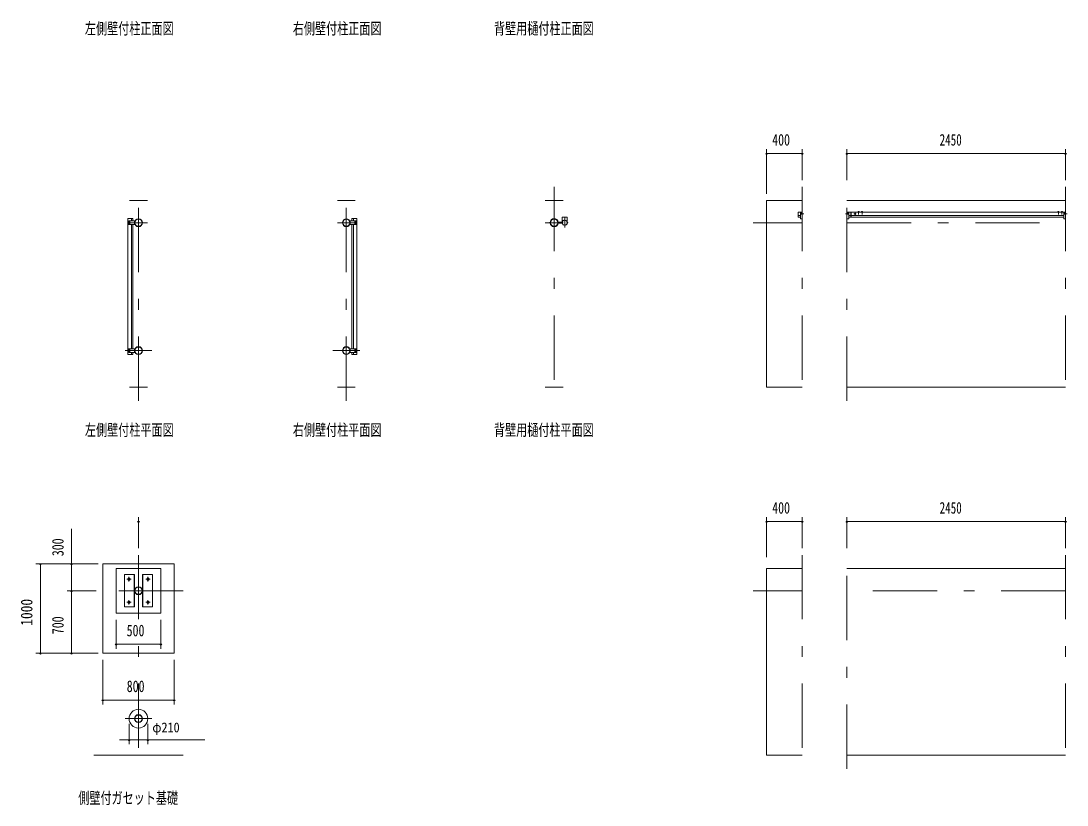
# Model space of a CAD drawing. Units: millimetres, scale not verified. Extents: x -27013 to 27023, y -10500 to 10500.
# Drawn here: x -27013 to -15287, y -8113 to 676 of the extents above; entities that cross this region are included whole.
import ezdxf
from ezdxf.enums import TextEntityAlignment as Align

# ---------------------------------------------------------------- set-up
doc = ezdxf.new("R2010")
doc.units = ezdxf.units.MM
doc.header["$LTSCALE"] = 60
doc.linetypes.add('USER3', pattern=[24, 12, -5, 2, -5])
for name, color, linetype, lineweight in [('0-2_1-05BOLD', 7, 'Continuous', 18), ('0-3_1-25CENTER', 3, 'USER3', 18), ('0-5_1-55DIM', 3, 'Continuous', 18)]:
    doc.layers.add(name, color=color, linetype=linetype, lineweight=lineweight)
doc.styles.add('ＭＳ ゴシック', font='')
doc.styles.get('ＭＳ ゴシック').set_extended_font_data('MS Gothic')

msp = doc.modelspace()

# ---------------------------------------------------------------- linework, layer by layer
at = {"layer": '0-2_1-05BOLD'}
for p, q in [((-25595.01, -1335.33), (-25795, -1335.33)), ((-23265.27, -1335.33), (-23465.27, -1335.33)), ((-21135.54, -1335.33), (-20935.54, -1335.33)), ((-15304.09, -1335.33), (-17754.09, -1335.33)), ((-20945.04, -1575.81), (-20945.04, -1523.38)), ((-18274.09, -1505.78), (-18299.09, -1505.78)), ((-18274.09, -1540.78), (-18274.09, -1480.28)), ((-18269.09, -1475.28), (-18254.09, -1475.28)), ((-18262.59, -1481.78), (-18258.89, -1481.78)), ((-18258.89, -1489.78), (-18262.59, -1489.78)), ((-17754.09, -1475.28), (-17739.08, -1475.28)), ((-15304.09, -1465.78), (-17749.8, -1465.78)), ((-17749.28, -1481.78), (-17745.58, -1481.78)), ((-17745.58, -1489.78), (-17749.28, -1489.78)), ((-17734.09, -1505.78), (-15324.08, -1505.78)), ((-17734.09, -1523.38), (-15324.08, -1523.38)), ((-17709.09, -1465.78), (-17709.09, -1523.38)), ((-17708.09, -1467.38), (-17709.09, -1467.38)), ((-17709.09, -1502.38), (-17708.09, -1502.38)), ((-17708.09, -1523.38), (-17708.09, -1465.78)), ((-17626.47, -1464.18), (-17626.47, -1460.68)), ((-17620.7, -1460.68), (-17620.7, -1464.18)), ((-17589.84, -1464.18), (-17589.84, -1465.78)), ((-17586.47, -1464.18), (-17586.47, -1460.68)), ((-17580.7, -1460.68), (-17580.7, -1464.18)), ((-15386.47, -1464.18), (-15386.47, -1460.68)), ((-15380.7, -1460.68), (-15380.7, -1464.18)), ((-15349.83, -1464.18), (-15349.83, -1465.78)), ((-15346.47, -1464.18), (-15346.47, -1460.68)), ((-15340.7, -1460.68), (-15340.7, -1464.18)), ((-15324.08, -1540.78), (-15324.08, -1480.28)), ((-15319.08, -1475.28), (-15304.09, -1475.28)), ((-15312.59, -1481.78), (-15308.88, -1481.78)), ((-15308.88, -1489.78), (-15312.59, -1489.78)), ((-25805.06, -1600.33), (-25805.06, -1570.33)), ((-25739.56, -1605.33), (-25800.06, -1605.33)), ((-25798.56, -1580.53), (-25798.56, -1576.83)), ((-25798.56, -1590.13), (-25798.56, -1593.83)), ((-25790.56, -1576.83), (-25790.56, -1580.53)), ((-25790.56, -1593.83), (-25790.56, -1590.13)), ((-25774.56, -1540.33), (-25774.56, -1565.33)), ((-25774.56, -2999.33), (-25774.56, -1605.33)), ((-25756.96, -1605.33), (-25756.96, -2999.33)), ((-23320.72, -1605.33), (-23260.22, -1605.33)), ((-23303.32, -1565.33), (-23303.32, -1540.33)), ((-23303.32, -1605.33), (-23303.32, -2999.33)), ((-23285.72, -1565.33), (-23285.72, -1540.33)), ((-23285.72, -2999.33), (-23285.72, -1605.33)), ((-23269.72, -1576.83), (-23269.72, -1580.53)), ((-23269.72, -1593.83), (-23269.72, -1590.13)), ((-23261.72, -1580.53), (-23261.72, -1576.83)), ((-23261.72, -1590.13), (-23261.72, -1593.83)), ((-23255.22, -1600.33), (-23255.22, -1570.33)), ((-20991.09, -1582.33), (-20944.88, -1582.33)), ((-20944.88, -1588.33), (-20991.09, -1588.33)), ((-20946.27, -1580.72), (-20989.62, -1580.72)), ((-20989.62, -1589.93), (-20946.27, -1589.93)), ((-18274.09, -1540.78), (-18254.09, -1540.78)), ((-15324.08, -1540.78), (-15304.09, -1540.78)), ((-25805.06, -3034.33), (-25805.06, -3004.33)), ((-25739.56, -3039.33), (-25800.06, -3039.33)), ((-25798.56, -3014.53), (-25798.56, -3010.83)), ((-25798.56, -3024.13), (-25798.56, -3027.83)), ((-25790.56, -3010.83), (-25790.56, -3014.53)), ((-25790.56, -3027.83), (-25790.56, -3024.13)), ((-25774.56, -3039.33), (-25774.56, -3064.33)), ((-23260.22, -2999.33), (-23320.72, -2999.33)), ((-23285.72, -3039.33), (-23285.72, -3064.33)), ((-23269.72, -3010.83), (-23269.72, -3014.53)), ((-23269.72, -3027.83), (-23269.72, -3024.13)), ((-23261.72, -3014.53), (-23261.72, -3010.83)), ((-23261.72, -3024.13), (-23261.72, -3027.83)), ((-23255.22, -3034.33), (-23255.22, -3004.33)), ((-25795, -3430.33), (-25595.01, -3430.33)), ((-23265.27, -3430.33), (-23465.27, -3430.33)), ((-20935.54, -3430.33), (-21135.54, -3430.33)), ((-15304.09, -3430.33), (-17754.09, -3430.33)), ((-25445.01, -5460.33), (-25945.01, -5460.33)), ((-17754.09, -5460.33), (-15304.09, -5460.33)), ((-25744.05, -5890.33), (-25744.05, -5530.33)), ((-25645.96, -5530.33), (-25645.96, -5890.33)), ((-26195, -7555.33), (-25195, -7555.33)), ((-15304.09, -7555.33), (-17754.09, -7555.33))]:
    msp.add_line(p, q, dxfattribs=at)
for points in [[(-18254.09, -3430.33), (-18654.09, -3430.33), (-18654.09, -1335.33), (-18254.09, -1335.33)], [(-20945.04, -1523.38), (-20890.04, -1523.38), (-20890.04, -1575.81)], [(-18254.09, -1465.78), (-18299.09, -1465.78), (-18299.09, -1523.38), (-18274.09, -1523.38)], [(-18254.09, -1480), (-18259.09, -1482.89), (-18259.09, -1488.67), (-18254.09, -1491.55)], [(-17754.09, -1491.55), (-17749.08, -1488.67), (-17749.08, -1482.89), (-17754.08, -1480)], [(-17734.09, -1480.28), (-17734.09, -1540.78), (-17754.09, -1540.78)], [(-17629.84, -1465.78), (-17629.84, -1464.18), (-17617.34, -1464.18), (-17617.34, -1465.78)], [(-17617.81, -1464.18), (-17617.81, -1460.68), (-17618.69, -1460.18), (-17628.49, -1460.18), (-17629.36, -1460.68), (-17629.36, -1464.18)], [(-17589.84, -1464.18), (-17577.34, -1464.18), (-17577.34, -1465.78)], [(-17577.81, -1464.18), (-17577.81, -1460.68), (-17578.69, -1460.18), (-17588.49, -1460.18), (-17589.36, -1460.68), (-17589.36, -1464.18)], [(-15389.83, -1465.78), (-15389.83, -1464.18), (-15377.33, -1464.18), (-15377.33, -1465.78)], [(-15377.81, -1464.18), (-15377.81, -1460.68), (-15378.69, -1460.18), (-15388.48, -1460.18), (-15389.36, -1460.68), (-15389.36, -1464.18)], [(-15349.83, -1464.18), (-15337.33, -1464.18), (-15337.33, -1465.78)], [(-15337.81, -1464.18), (-15337.81, -1460.68), (-15338.69, -1460.18), (-15348.48, -1460.18), (-15349.36, -1460.68), (-15349.36, -1464.18)], [(-15304.09, -1480), (-15309.09, -1482.89), (-15309.09, -1488.67), (-15304.09, -1491.55)], [(-25814.56, -1540.33), (-25814.56, -3064.33), (-25756.96, -3064.33), (-25756.96, -3039.33)], [(-25756.96, -1565.33), (-25756.96, -1540.33), (-25814.56, -1540.33)], [(-25800.06, -1565.33), (-25739.56, -1565.33), (-25739.56, -1605.33)], [(-23260.22, -1565.33), (-23320.72, -1565.33), (-23320.72, -1605.33)], [(-23303.32, -1540.33), (-23245.72, -1540.33), (-23245.72, -3064.33), (-23303.32, -3064.33), (-23303.32, -3039.33)], [(-25800.06, -2999.33), (-25739.56, -2999.33), (-25739.56, -3039.33)], [(-23320.72, -2999.33), (-23320.72, -3039.33), (-23260.22, -3039.33)], [(-25945.01, -5460.33), (-25945.01, -5960.33), (-25445.01, -5960.33), (-25445.01, -5460.33)], [(-18254.09, -7555.33), (-18654.08, -7555.33), (-18654.08, -5460.33), (-18254.09, -5460.33)]]:
    msp.add_lwpolyline(points, dxfattribs=at)
for points in [[(-17668.09, -1488.67), (-17668.09, -1482.89), (-17663.08, -1480), (-17658.09, -1482.89), (-17658.09, -1488.67), (-17663.09, -1491.55)], [(-25791.67, -1580.33), (-25797.44, -1580.33), (-25800.33, -1585.33), (-25797.44, -1590.33), (-25791.67, -1590.33), (-25788.78, -1585.33)], [(-23268.6, -1590.33), (-23271.49, -1585.33), (-23268.6, -1580.33), (-23262.84, -1580.33), (-23259.95, -1585.33), (-23262.83, -1590.33)], [(-25791.67, -3024.33), (-25788.78, -3019.33), (-25791.67, -3014.33), (-25797.44, -3014.33), (-25800.33, -3019.33), (-25797.44, -3024.33)], [(-23268.6, -3024.33), (-23262.84, -3024.33), (-23259.95, -3019.33), (-23262.83, -3014.33), (-23268.6, -3014.33), (-23271.49, -3019.33)], [(-26095, -5410.33), (-25295, -5410.33), (-25295, -6410.33), (-26095, -6410.33)], [(-25739.56, -5890.33), (-25851.55, -5890.33), (-25851.55, -5530.33), (-25739.56, -5530.33)], [(-25538.45, -5530.33), (-25538.45, -5890.33), (-25650.45, -5890.33), (-25650.45, -5530.33)]]:
    msp.add_lwpolyline(points, close=True, dxfattribs=at)
for centre, radius in [((-17663.09, -1485.78), 6.25), ((-17663.09, -1485.78), 4.9), ((-25794.56, -1585.33), 6.25), ((-25794.56, -1585.33), 4.9), ((-25695, -1585.33), 44.55), ((-25695, -1585.33), 40.35), ((-23365.27, -1585.33), 44.55), ((-23365.27, -1585.33), 40.35), ((-23265.72, -1585.33), 6.25), ((-23265.72, -1585.33), 4.9), ((-21083.94, -1585.33), 2.25), ((-21035.54, -1585.33), 44.55), ((-21035.54, -1585.33), 40.35), ((-20917.54, -1585.33), 27.5), ((-20886.19, -1585.33), 2.25), ((-25794.56, -3019.33), 6.25), ((-25794.56, -3019.33), 4.9), ((-25695.01, -3019.33), 44.55), ((-25695.01, -3019.33), 40.35), ((-23365.27, -3019.33), 44.55), ((-23365.27, -3019.33), 40.35), ((-23265.72, -3019.33), 6.25), ((-23265.72, -3019.33), 4.9), ((-25801.5, -5580.33), 14.5), ((-25588.5, -5580.33), 14.5), ((-25695, -5710.33), 44.55), ((-25695, -5710.33), 40.35), ((-25801.5, -5840.33), 14.5), ((-25588.5, -5840.33), 14.5), ((-25695, -7144.33), 105), ((-25695, -7144.33), 44.55), ((-25695, -7144.33), 40.35)]:
    msp.add_circle(centre, radius, dxfattribs=at)
for centre, radius, start, end in [((-18269.09, -1480.28), 5, 90, 180), ((-18262.59, -1485.78), 4, 90, 270), ((-18254.09, -1485.78), 6.25, 90, 270), ((-18254.09, -1485.78), 4.9, 90, 270), ((-17754.09, -1485.78), 6.25, 270, 90), ((-17754.09, -1485.78), 4.9, 270, 90), ((-17745.58, -1485.78), 4, 270, 90), ((-17739.08, -1480.28), 5, 0, 90), ((-17627.92, -1462.49), 2.32, 51.45377, 90), ((-17623.59, -1468.69), 8.51, 70.16867, 109.82912), ((-17619.26, -1462.5), 2.32, 90, 128.53143), ((-17587.92, -1462.49), 2.32, 51.45377, 90), ((-17583.59, -1468.69), 8.51, 70.16867, 109.82912), ((-17579.26, -1462.5), 2.32, 90, 128.53143), ((-15387.91, -1462.49), 2.32, 51.45377, 90), ((-15383.59, -1468.69), 8.51, 70.16867, 109.82912), ((-15379.25, -1462.5), 2.32, 90, 128.53143), ((-15347.91, -1462.49), 2.32, 51.45377, 90), ((-15343.58, -1468.69), 8.51, 70.16867, 109.82912), ((-15339.25, -1462.5), 2.32, 90, 128.53143), ((-15319.08, -1480.28), 5, 90, 180), ((-15312.59, -1485.78), 4, 90, 270), ((-15304.09, -1485.78), 6.25, 90, 270), ((-15304.09, -1485.78), 4.9, 90, 270), ((-25800.06, -1570.33), 5, 90, 180), ((-25800.06, -1600.33), 5, 180, 270), ((-25794.56, -1576.83), 4, 0, 180), ((-25794.56, -1593.83), 4, 180, 0), ((-23265.72, -1576.83), 4, 0, 180), ((-23265.72, -1593.83), 4, 180, 0), ((-23260.22, -1570.33), 5, 0, 90), ((-23260.22, -1600.33), 5, 270, 0), ((-21083.94, -1585.33), 3.85, 52.09248, 0), ((-21035.54, -1585.33), 46.15, 5.72713, 180.00108), ((-21035.54, -1585.33), 46.15, 183.78915, 354.28163), ((-20917.54, -1585.33), 29.1, 0, 170.90512), ((-20917.54, -1585.33), 29.1, 189.09488, 252.80957), ((-20917.54, -1602.73), 44.9, 109.58864, 127.76454), ((-20917.54, -1585.33), 29.1, 287.19043, 354.06984), ((-20917.54, -1602.73), 44.9, 52.23546, 70.41136), ((-20886.19, -1585.33), 3.85, 180, 128.65778), ((-25800.06, -3004.33), 5, 90, 180), ((-25800.06, -3034.33), 5, 180, 270), ((-25794.56, -3010.83), 4, 0, 180), ((-25794.56, -3027.83), 4, 180, 0), ((-23265.72, -3010.83), 4, 0, 180), ((-23265.72, -3027.83), 4, 180, 0), ((-23260.22, -3004.33), 5, 0, 90), ((-23260.22, -3034.33), 5, 270, 0)]:
    msp.add_arc(centre, radius, start, end, dxfattribs=at)
at = {"layer": '0-3_1-25CENTER'}
for p, q in [((-25695, -3580.33), (-25695, -1185.33)), ((-23365.27, -3580.33), (-23365.27, -1185.33)), ((-21035.54, -1185.33), (-21035.54, -3580.33)), ((-18254.09, -1185.33), (-18254.09, -3580.33)), ((-17754.09, -3580.33), (-17754.09, -1185.33)), ((-15304.09, -1185.33), (-15304.09, -3580.33)), ((-18271.59, -1485.78), (-18236.59, -1485.78)), ((-17736.59, -1485.78), (-17771.58, -1485.78)), ((-17650.59, -1485.78), (-17675.59, -1485.78)), ((-17663.09, -1505.78), (-17663.09, -1465.78)), ((-17623.59, -1457.76), (-17623.59, -1492.64)), ((-17583.59, -1492.64), (-17583.59, -1457.76)), ((-15383.58, -1492.64), (-15383.58, -1457.76)), ((-15343.58, -1457.76), (-15343.58, -1492.64)), ((-15321.58, -1485.78), (-15286.59, -1485.78)), ((-25795, -1585.33), (-25595.01, -1585.33)), ((-25794.56, -1567.83), (-25794.56, -1602.83)), ((-23265.27, -1585.33), (-23465.27, -1585.33)), ((-23265.72, -1567.83), (-23265.72, -1602.83)), ((-20935.54, -1585.33), (-21135.54, -1585.33)), ((-20968.01, -1596.09), (-20968.01, -1574.56)), ((-20917.54, -1530.33), (-20917.54, -1640.33)), ((-18254.09, -1585.33), (-18804.09, -1585.33)), ((-17754.09, -1585.33), (-15304.09, -1585.33)), ((-25545.01, -3019.33), (-25845.01, -3019.33)), ((-25794.56, -3036.83), (-25794.56, -3001.83)), ((-23515.27, -3019.33), (-23215.27, -3019.33)), ((-23265.72, -3036.83), (-23265.72, -3001.83)), ((-25695, -5310.33), (-25695, -7705.33)), ((-18254.09, -5310.33), (-18254.09, -7705.33)), ((-17754.09, -7705.33), (-17754.09, -5310.33)), ((-15304.09, -5310.33), (-15304.09, -7705.33)), ((-25776.5, -5580.33), (-25826.5, -5580.33)), ((-25801.5, -5605.33), (-25801.5, -5555.33)), ((-25613.5, -5580.33), (-25563.5, -5580.33)), ((-25588.5, -5605.33), (-25588.5, -5555.33)), ((-25195, -5710.33), (-26195, -5710.33)), ((-18254.09, -5710.33), (-18804.08, -5710.33)), ((-15304.09, -5710.33), (-17754.09, -5710.33)), ((-25826.5, -5840.33), (-25776.5, -5840.33)), ((-25801.5, -5865.33), (-25801.5, -5815.33)), ((-25613.5, -5840.33), (-25563.5, -5840.33)), ((-25588.5, -5815.33), (-25588.5, -5865.33)), ((-25545, -7144.33), (-25845, -7144.33))]:
    msp.add_line(p, q, dxfattribs=at)
at = {"layer": '0-5_1-55DIM'}
for p, q in [((-18644.09, -810.33), (-18664.09, -810.33)), ((-18654.09, -1260.33), (-18654.09, -760.33)), ((-18654.09, -810.33), (-18254.09, -810.33)), ((-18654.09, -810.33), (-18254.09, -810.33)), ((-18244.09, -810.33), (-18264.09, -810.33)), ((-18254.09, -760.33), (-18254.09, -1110.33)), ((-17744.09, -810.33), (-17764.09, -810.33)), ((-17754.09, -1110.33), (-17754.09, -760.33)), ((-17754.09, -810.33), (-15304.09, -810.33)), ((-17754.09, -810.33), (-15304.09, -810.33)), ((-15294.09, -810.33), (-15314.09, -810.33)), ((-15304.09, -760.33), (-15304.09, -1110.33)), ((-25695, -5235.33), (-25695, -4885.33)), ((-18654.08, -4885.33), (-18654.08, -5335.33)), ((-18254.09, -4885.33), (-18254.09, -5235.33)), ((-17754.09, -5235.33), (-17754.09, -4885.33)), ((-15304.09, -4885.33), (-15304.09, -5235.33)), ((-26445, -6410.33), (-26445, -5017.83)), ((-25685, -4935.33), (-25705, -4935.33)), ((-18644.08, -4935.33), (-18664.08, -4935.33)), ((-18654.08, -4935.33), (-18254.09, -4935.33)), ((-18654.08, -4935.33), (-18254.09, -4935.33)), ((-18244.09, -4935.33), (-18264.09, -4935.33)), ((-17744.09, -4935.33), (-17764.09, -4935.33)), ((-17754.09, -4935.33), (-15304.09, -4935.33)), ((-17754.09, -4935.33), (-15304.09, -4935.33)), ((-15294.09, -4935.33), (-15314.09, -4935.33)), ((-26145, -5410.33), (-26845, -5410.33)), ((-26785, -5410.33), (-26805, -5410.33)), ((-26795, -6410.33), (-26795, -5410.33)), ((-26795, -5410.33), (-26795, -6410.33)), ((-26435, -5410.33), (-26455, -5410.33)), ((-26445, -5710.33), (-26445, -5410.33)), ((-26170, -5710.33), (-26495.01, -5710.33)), ((-26435, -5710.33), (-26455, -5710.33)), ((-26445, -6410.33), (-26445, -5710.33)), ((-25945, -6360.33), (-25945, -6035.33)), ((-25445.01, -6360.33), (-25445.01, -6035.33)), ((-25935, -6310.33), (-25955, -6310.33)), ((-25945, -6310.33), (-25445.01, -6310.33)), ((-25445.01, -6310.33), (-25945, -6310.33)), ((-25435.01, -6310.33), (-25455.01, -6310.33)), ((-26845, -6410.33), (-26145, -6410.33)), ((-26785, -6410.33), (-26805, -6410.33)), ((-26435, -6410.33), (-26455, -6410.33)), ((-26095, -6485.33), (-26095, -6985.33)), ((-25295, -6985.33), (-25295, -6485.33)), ((-26085, -6935.33), (-26105, -6935.33)), ((-26095, -6935.33), (-25295, -6935.33)), ((-26095, -6935.33), (-25295, -6935.33)), ((-25285, -6935.33), (-25305, -6935.33)), ((-25800, -7201.74), (-25800, -7431.32)), ((-25590, -7431.32), (-25590, -7201.74)), ((-25908.65, -7381.32), (-24952.5, -7381.32)), ((-25790, -7381.32), (-25810, -7381.32)), ((-25580, -7381.32), (-25600, -7381.32))]:
    msp.add_line(p, q, dxfattribs=at)
for centre in [(-18654.09, -810.33), (-18254.09, -810.33), (-17754.09, -810.33), (-15304.09, -810.33), (-25695, -4935.33), (-18654.08, -4935.33), (-18254.09, -4935.33), (-17754.09, -4935.33), (-15304.09, -4935.33), (-26795, -5410.33), (-26445, -5410.33), (-26445, -5710.33), (-25945, -6310.33), (-25445.01, -6310.33), (-26795, -6410.33), (-26445, -6410.33), (-26095, -6935.33), (-25295, -6935.33), (-25800, -7381.32), (-25590, -7381.32)]:
    msp.add_arc(centre, 10, 180, 0, dxfattribs=at)

# ---------------------------------------------------------------- texts
at = {"layer": '0-5_1-55DIM', "color": 7, "style": 'ＭＳ ゴシック'}
for s, height, width, p in [('左側壁付柱正面図', 130.2, 0.7, (-26295.01, 487.44)), ('右側壁付柱正面図', 130.2, 0.7, (-23965.27, 487.44)), ('背壁用樋付柱正面図', 130.2, 0.7, (-21710.54, 487.44)), ('400', 130.2, 0.75, (-18591.71, -760.33)), ('2450', 130.2, 0.7, (-16715.09, -760.33)), ('左側壁付柱平面図', 130.2, 0.7, (-26295.01, -4012.56)), ('右側壁付柱平面図', 130.2, 0.7, (-23965.27, -4012.56)), ('背壁用樋付柱平面図', 130.2, 0.7, (-21710.54, -4012.56)), ('400', 130.2, 0.75, (-18591.71, -4885.33)), ('2450', 130.2, 0.7, (-16715.09, -4885.33)), ('500', 130.2, 0.75, (-25827.45, -6260.33)), ('800', 130.2, 0.75, (-25826.41, -6885.33)), ('φ210', 110.7, 0.9, (-25540, -7331.32)), ('側壁付ガセット基礎', 130.2, 0.7, (-26370, -8137.56))]:
    msp.add_text(s, height=height, dxfattribs=dict(at, width=width)).set_placement(p, align=Align.BOTTOM_LEFT)
for s, width, p in [('300', 0.75, (-26495, -5323.18)), ('1000', 0.85, (-26845, -6103.13)), ('700', 0.75, (-26495, -6197.33))]:
    msp.add_text(s, height=130.2, rotation=90, dxfattribs=dict(at, width=width)).set_placement(p, align=Align.BOTTOM_LEFT)

doc.saveas('drawing.dxf')
